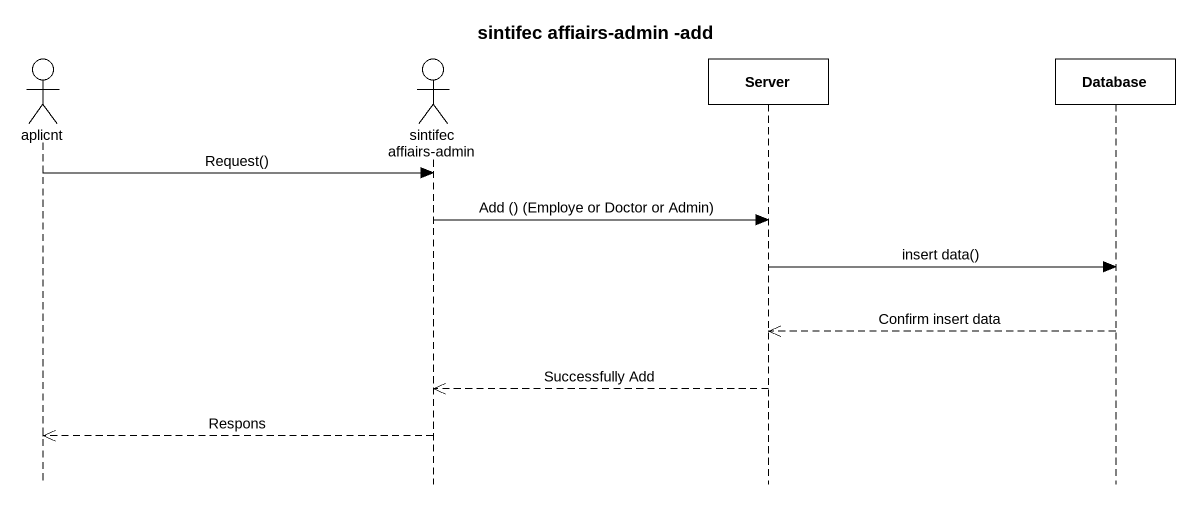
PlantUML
@startuml
title sintifec affiairs-admin -add
hide footbox
actor aplicnt
actor "sintifec affiairs-admin" as sintifec_affiairs_admin
participant Server
participant "Database" as Database_

aplicnt -> sintifec_affiairs_admin : Request()
sintifec_affiairs_admin -> Server : Add () (Employe or Doctor or Admin)
Server -> Database_ : insert data()
Database_ -->> Server : Confirm insert data
Server -->> sintifec_affiairs_admin : Successfully Add
sintifec_affiairs_admin -->> aplicnt : Respons
@enduml
